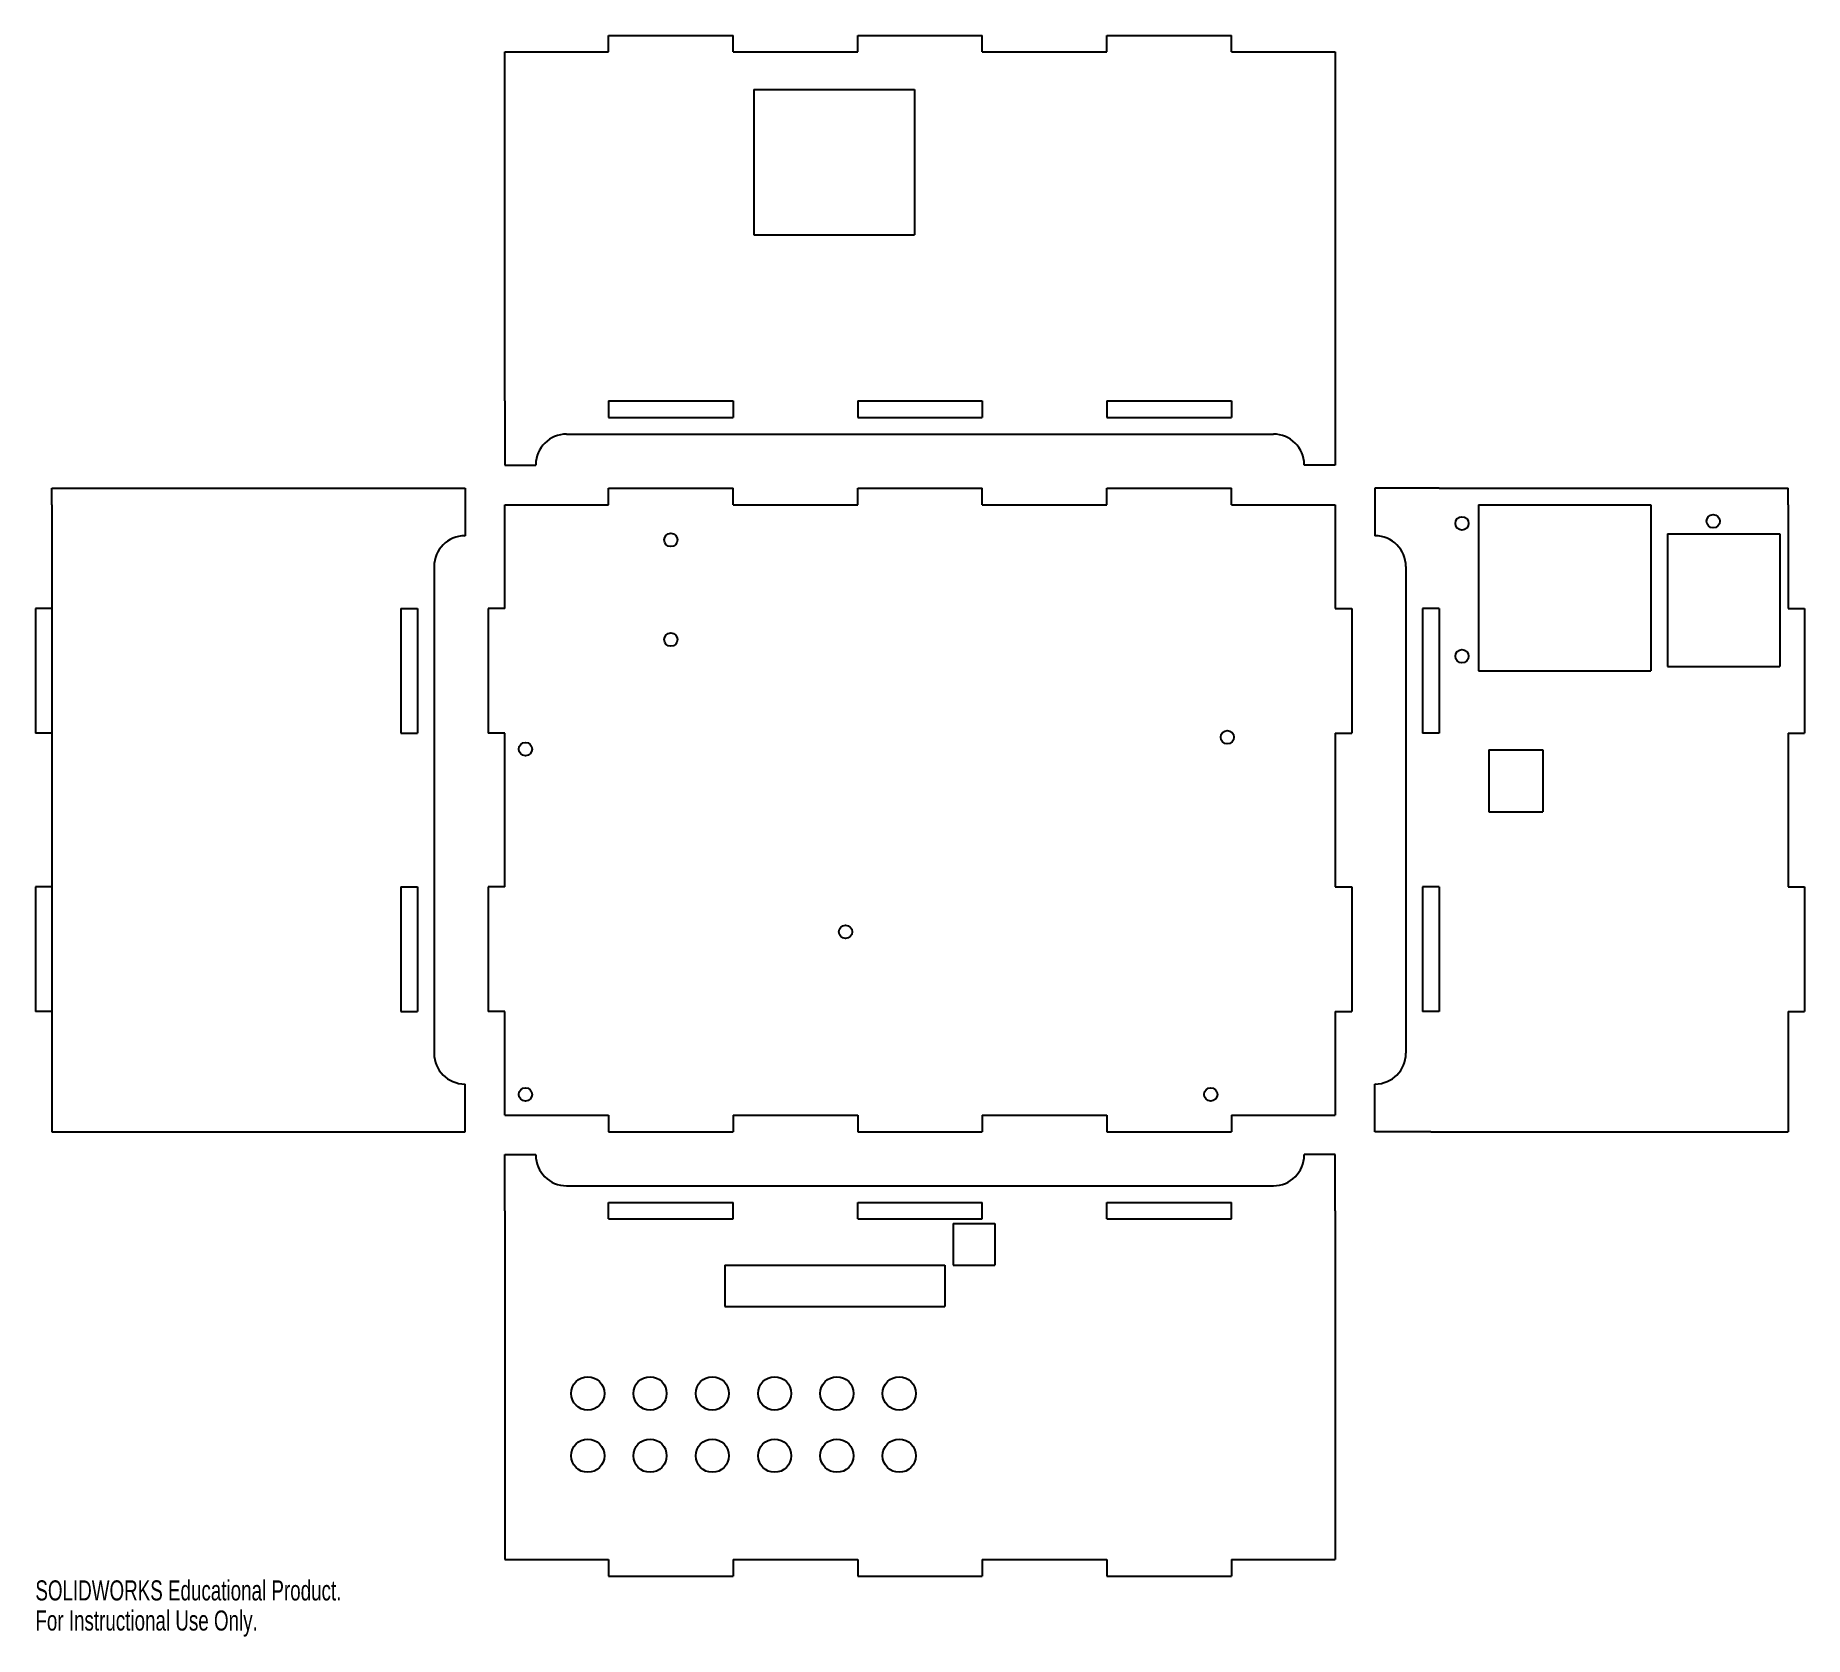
# Model space of a CAD drawing. Header units: millimetres. Extents: x -113 to 313, y -126 to 260.
import ezdxf

# ---------------------------------------------------------------- set-up
doc = ezdxf.new("R2010")
doc.units = ezdxf.units.MM
doc.styles.add('SLDTEXTSTYLE0', font='TXT', dxfattribs={"width": 0.7})

msp = doc.modelspace()

# ---------------------------------------------------------------- linework, layer by layer
at = {"color": 7, "linetype": 'Continuous'}
for p, q in [((25, 256), (25, 260)), ((25, 260), (55, 260)), ((55, 256), (55, 260)), ((85, 256), (85, 260)), ((85, 260), (115, 260)), ((115, 256), (115, 260)), ((145, 256), (145, 260)), ((145, 260), (175, 260)), ((175, 256), (175, 260)), ((0, 172), (0, 256)), ((0, 256), (25, 256)), ((55, 256), (85, 256)), ((115, 256), (145, 256)), ((175, 256), (180, 256)), ((180, 256), (200, 256)), ((200, 256), (200, 172)), ((60, 247), (98.67, 247)), ((60, 247), (60, 212)), ((98.67, 247), (98.67, 212)), ((60, 212), (98.67, 212)), ((0, 172), (0, 164)), ((25, 172), (55, 172)), ((25, 172), (55, 172)), ((25, 172), (25, 168)), ((25, 172), (55, 172)), ((55, 172), (55, 168)), ((85, 172), (115, 172)), ((85, 172), (85, 168)), ((85, 172), (115, 172)), ((85, 172), (115, 172)), ((115, 172), (115, 168)), ((145, 172), (175, 172)), ((145, 172), (145, 168)), ((145, 172), (175, 172)), ((145, 172), (175, 172)), ((175, 172), (175, 168)), ((200, 172), (200, 164)), ((25, 168), (55, 168)), ((85, 168), (115, 168)), ((145, 168), (175, 168)), ((0, 164), (0, 156.5)), ((14.9, 164), (185.1, 164)), ((200, 164), (200, 156.5)), ((0, 156.5), (7.5, 156.5)), ((7.5, 156.6), (7.5, 156.5)), ((192.5, 156.6), (192.5, 156.5)), ((200, 156.5), (192.5, 156.5)), ((-109, 147), (-109, 151)), ((-109, 151), (-25, 151)), ((-25, 151), (-19, 151)), ((-19, 151), (-9.5, 151)), ((-9.5, 151), (-9.5, 139.5)), ((25, 147), (25, 151)), ((25, 151), (55, 151)), ((55, 147), (55, 151)), ((85, 147), (85, 151)), ((85, 151), (115, 151)), ((115, 147), (115, 151)), ((145, 147), (145, 151)), ((145, 151), (175, 151)), ((175, 147), (175, 151)), ((219, 151), (209.5, 151)), ((209.5, 151), (209.5, 139.5)), ((225, 151), (219, 151)), ((225, 151), (309, 151)), ((309, 147), (309, 151)), ((-109, 147), (-109, 0)), ((0, 122), (0, 147)), ((0, 147), (25, 147)), ((55, 147), (85, 147)), ((115, 147), (145, 147)), ((175, 147), (180, 147)), ((180, 147), (200, 147)), ((200, 147), (200, 122)), ((234.5, 147), (276, 147)), ((234.5, 147), (276, 147)), ((234.5, 147), (234.5, 107)), ((234.5, 147), (276, 147)), ((276, 147), (276, 107)), ((309, 147), (309, 122)), ((-9.6, 139.5), (-9.5, 139.5)), ((209.6, 139.5), (209.5, 139.5)), ((280, 140), (307, 140)), ((280, 140), (280, 108)), ((307, 140), (307, 108)), ((-17, 132.1), (-17, 14.9)), ((217, 132.1), (217, 14.9)), ((-109, 122), (-113, 122)), ((-113, 122), (-113, 92)), ((-109, 122), (-109, 92)), ((-25, 122), (-25, 92)), ((-25, 122), (-25, 92)), ((-25, 122), (-21, 122)), ((-25, 122), (-25, 92)), ((-21, 122), (-21, 92)), ((0, 122), (-4, 122)), ((-4, 122), (-4, 92)), ((200, 122), (204, 122)), ((204, 122), (204, 92)), ((225, 122), (221, 122)), ((221, 122), (221, 92)), ((225, 122), (225, 92)), ((225, 122), (225, 92)), ((225, 122), (225, 92)), ((309, 122), (313, 122)), ((313, 122), (313, 92)), ((234.5, 107), (276, 107)), ((280, 108), (307, 108)), ((-109, 92), (-113, 92)), ((-25, 92), (-21, 92)), ((0, 92), (-4, 92)), ((0, 55), (0, 92)), ((200, 92), (204, 92)), ((200, 92), (200, 55)), ((225, 92), (221, 92)), ((309, 92), (313, 92)), ((309, 92), (309, 55)), ((237, 88), (250, 88)), ((237, 88), (237, 73)), ((250, 88), (250, 73)), ((237, 73), (250, 73)), ((-109, 55), (-113, 55)), ((-113, 55), (-113, 25)), ((-109, 55), (-109, 25)), ((-25, 55), (-21, 55)), ((-25, 55), (-25, 25)), ((-25, 55), (-25, 25)), ((-25, 55), (-25, 25)), ((-21, 55), (-21, 25)), ((0, 55), (-4, 55)), ((-4, 55), (-4, 25)), ((200, 55), (204, 55)), ((204, 55), (204, 25)), ((225, 55), (221, 55)), ((221, 55), (221, 25)), ((225, 55), (225, 25)), ((225, 55), (225, 25)), ((225, 55), (225, 25)), ((309, 55), (313, 55)), ((313, 55), (313, 25)), ((-109, 25), (-113, 25)), ((-25, 25), (-21, 25)), ((0, 25), (-4, 25)), ((0, 0), (0, 25)), ((200, 25), (204, 25)), ((200, 25), (200, 0)), ((225, 25), (221, 25)), ((309, 25), (313, 25)), ((309, 25), (309, 0)), ((-9.6, 7.5), (-9.5, 7.5)), ((-9.5, -4), (-9.5, 7.5)), ((209.6, 7.5), (209.5, 7.5)), ((209.5, -4), (209.5, 7.5)), ((-109, 0), (-109, -4)), ((0, 0), (25, 0)), ((25, 0), (25, -4)), ((55, 0), (55, -4)), ((55, 0), (85, 0)), ((85, 0), (85, -4)), ((115, 0), (115, -4)), ((115, 0), (145, 0)), ((145, 0), (145, -4)), ((175, 0), (175, -4)), ((175, 0), (180, 0)), ((180, 0), (200, 0)), ((309, 0), (309, -4)), ((-109, -4), (-25, -4)), ((-25, -4), (-19, -4)), ((-19, -4), (-9.5, -4)), ((25, -4), (55, -4)), ((85, -4), (115, -4)), ((145, -4), (175, -4)), ((217, -4), (209.5, -4)), ((223, -4), (217, -4)), ((223, -4), (309, -4)), ((0, -17), (0, -9.5)), ((0, -9.5), (7.5, -9.5)), ((7.5, -9.6), (7.5, -9.5)), ((200, -9.5), (192.5, -9.5)), ((192.5, -9.6), (192.5, -9.5)), ((200, -17), (200, -9.5)), ((0, -23), (0, -17)), ((14.9, -17), (185.1, -17)), ((200, -23), (200, -17)), ((25, -25), (25, -21)), ((25, -21), (55, -21)), ((55, -25), (55, -21)), ((85, -25), (85, -21)), ((85, -21), (115, -21)), ((115, -25), (115, -21)), ((145, -25), (145, -21)), ((145, -21), (175, -21)), ((175, -25), (175, -21)), ((0, -23), (0, -107)), ((25, -25), (55, -25)), ((25, -25), (55, -25)), ((25, -25), (55, -25)), ((85, -25), (115, -25)), ((85, -25), (115, -25)), ((85, -25), (115, -25)), ((145, -25), (175, -25)), ((145, -25), (175, -25)), ((145, -25), (175, -25)), ((200, -23), (200, -107)), ((108, -26.1), (118, -26.1)), ((108, -26.1), (108, -36.1)), ((118, -26.1), (118, -36.1)), ((53, -36.1), (106, -36.1)), ((53, -36.1), (53, -46.1)), ((106, -36.1), (106, -46.1)), ((108, -36.1), (118, -36.1)), ((53, -46.1), (106, -46.1)), ((0, -107), (25, -107)), ((25, -107), (25, -111)), ((55, -107), (55, -111)), ((55, -107), (85, -107)), ((85, -107), (85, -111)), ((115, -107), (115, -111)), ((115, -107), (145, -107)), ((145, -107), (145, -111)), ((175, -107), (175, -111)), ((175, -107), (180, -107)), ((180, -107), (200, -107)), ((25, -111), (55, -111)), ((85, -111), (115, -111)), ((145, -111), (175, -111))]:
    msp.add_line(p, q, dxfattribs=at)
for centre, radius in [((230.5, 142.5), 1.6), ((291, 143), 1.6), ((40, 138.5), 1.6), ((40, 114.5), 1.6), ((230.5, 110.5), 1.6), ((5, 88.16), 1.6), ((174, 91), 1.6), ((82.08, 44.14), 1.6), ((5, 5), 1.6), ((170, 5), 1.6), ((20, -67), 4), ((35, -67), 4), ((50, -67), 4), ((65, -67), 4), ((80, -67), 4), ((95, -67), 4), ((20, -82), 4), ((35, -82), 4), ((50, -82), 4), ((65, -82), 4), ((80, -82), 4), ((95, -82), 4)]:
    msp.add_circle(centre, radius, dxfattribs=at)
for centre, start, end in [((14.9, 156.6), 90, 180), ((185.1, 156.6), 0, 90), ((-9.6, 132.1), 90, 180), ((209.6, 132.1), 0, 90), ((-9.6, 14.9), 180, 270), ((209.6, 14.9), 270, 0), ((14.9, -9.6), 180, 270), ((185.1, -9.6), 270, 0)]:
    msp.add_arc(centre, 7.4, start, end, dxfattribs=at)

# ---------------------------------------------------------------- texts
at = {"color": 7, "linetype": 'Continuous', "char_height": 4.8336, "attachment_point": 1, "style": 'SLDTEXTSTYLE0'}
for s, insert in [('SOLIDWORKS Educational Product.', (-113, -112.02)), ('For Instructional Use Only.', (-113, -119.27))]:
    msp.add_mtext(s, dxfattribs=dict(at, insert=insert))

doc.saveas('drawing.dxf')
